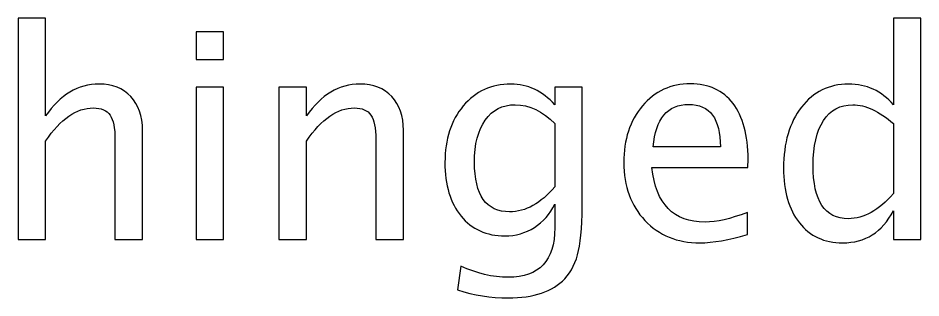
# Model space of a CAD drawing. Header units: centimetres. Extents: x -201 to 63, y -83 to 73.
# Drawn here: x 11.18 to 27.84, y 67.59 to 72.75 of the extents above; entities that cross this region are included whole.
import ezdxf

# ---------------------------------------------------------------- set-up
doc = ezdxf.new("R2010")
doc.units = ezdxf.units.CM
doc.header["$MEASUREMENT"] = 0
doc.layers.add('Layer 1', color=7, linetype='Continuous')

msp = doc.modelspace()

# ---------------------------------------------------------------- linework, layer by layer
at = {"layer": 'Layer 1'}
for points, knots in [([(11.18045, 68.67044), (11.18045, 68.67044), (11.18045, 72.75032), (11.18045, 72.75032), (11.18045, 72.75032), (11.18045, 72.75032), (11.68845, 72.75032), (11.68845, 72.75032), (11.68845, 72.75032), (11.68845, 72.75032), (11.68845, 70.94498), (11.68845, 70.94498), (11.68845, 70.94498), (11.95744, 71.33744), (12.28729, 71.53323), (12.67711, 71.53323), (12.67711, 71.53323), (12.92229, 71.53323), (13.1172, 71.4565), (13.26096, 71.30216), (13.26096, 71.30216), (13.40472, 71.14871), (13.47704, 70.94145), (13.47704, 70.68216), (13.47704, 70.68216), (13.47704, 70.68216), (13.47704, 68.67044), (13.47704, 68.67044), (13.47704, 68.67044), (13.47704, 68.67044), (12.96903, 68.67044), (12.96903, 68.67044), (12.96903, 68.67044), (12.96903, 68.67044), (12.96903, 70.51635), (12.96903, 70.51635), (12.96903, 70.51635), (12.96903, 70.72449), (12.93817, 70.87266), (12.87731, 70.96085), (12.87731, 70.96085), (12.81558, 71.04993), (12.71415, 71.09402), (12.57216, 71.09402), (12.57216, 71.09402), (12.25995, 71.09402), (11.96538, 70.8903), (11.68845, 70.48284), (11.68845, 70.48284), (11.68845, 70.48284), (11.68845, 68.67044), (11.68845, 68.67044), (11.68845, 68.67044), (11.68845, 68.67044), (11.18045, 68.67044), (11.18045, 68.67044)], [0, 0, 0, 0, 0.06666667, 0.06666667, 0.06666667, 0.06666667, 0.13333333, 0.13333333, 0.13333333, 0.13333333, 0.2, 0.2, 0.2, 0.2, 0.26666667, 0.26666667, 0.26666667, 0.26666667, 0.33333333, 0.33333333, 0.33333333, 0.33333333, 0.4, 0.4, 0.4, 0.4, 0.46666667, 0.46666667, 0.46666667, 0.46666667, 0.53333333, 0.53333333, 0.53333333, 0.53333333, 0.6, 0.6, 0.6, 0.6, 0.66666667, 0.66666667, 0.66666667, 0.66666667, 0.73333333, 0.73333333, 0.73333333, 0.73333333, 0.8, 0.8, 0.8, 0.8, 0.86666667, 0.86666667, 0.86666667, 0.86666667, 1, 1, 1, 1]), ([(27.33062, 68.67044), (27.33062, 68.67044), (27.33062, 69.19696), (27.33062, 69.19696), (27.33062, 69.19696), (27.12336, 68.80361), (26.81115, 68.60694), (26.39399, 68.60694), (26.39399, 68.60694), (26.05533, 68.60694), (25.78898, 68.72953), (25.59495, 68.97559), (25.59495, 68.97559), (25.40092, 69.22166), (25.30391, 69.55768), (25.30391, 69.98366), (25.30391, 69.98366), (25.30391, 70.44932), (25.41415, 70.82415), (25.63376, 71.10814), (25.63376, 71.10814), (25.85424, 71.39124), (26.14352, 71.53323), (26.50247, 71.53323), (26.50247, 71.53323), (26.83497, 71.53323), (27.1119, 71.40623), (27.33062, 71.15135), (27.33062, 71.15135), (27.33062, 71.15135), (27.33062, 72.75032), (27.33062, 72.75032), (27.33062, 72.75032), (27.33062, 72.75032), (27.83862, 72.75032), (27.83862, 72.75032), (27.83862, 72.75032), (27.83862, 72.75032), (27.83862, 68.67044), (27.83862, 68.67044), (27.83862, 68.67044), (27.83862, 68.67044), (27.33062, 68.67044), (27.33062, 68.67044)], [0, 0, 0, 0, 0.08333333, 0.08333333, 0.08333333, 0.08333333, 0.16666667, 0.16666667, 0.16666667, 0.16666667, 0.25, 0.25, 0.25, 0.25, 0.33333333, 0.33333333, 0.33333333, 0.33333333, 0.41666667, 0.41666667, 0.41666667, 0.41666667, 0.5, 0.5, 0.5, 0.5, 0.58333333, 0.58333333, 0.58333333, 0.58333333, 0.66666667, 0.66666667, 0.66666667, 0.66666667, 0.75, 0.75, 0.75, 0.75, 0.83333333, 0.83333333, 0.83333333, 0.83333333, 1, 1, 1, 1]), ([(14.46481, 71.98832), (14.46481, 71.98832), (14.46481, 72.49632), (14.46481, 72.49632), (14.46481, 72.49632), (14.46481, 72.49632), (14.97281, 72.49632), (14.97281, 72.49632), (14.97281, 72.49632), (14.97281, 72.49632), (14.97281, 71.98832), (14.97281, 71.98832), (14.97281, 71.98832), (14.97281, 71.98832), (14.46481, 71.98832), (14.46481, 71.98832)], [0, 0, 0, 0, 0.2, 0.2, 0.2, 0.2, 0.4, 0.4, 0.4, 0.4, 0.6, 0.6, 0.6, 0.6, 1, 1, 1, 1]), ([(14.46481, 68.67044), (14.46481, 68.67044), (14.46481, 71.47503), (14.46481, 71.47503), (14.46481, 71.47503), (14.46481, 71.47503), (14.97281, 71.47503), (14.97281, 71.47503), (14.97281, 71.47503), (14.97281, 71.47503), (14.97281, 68.67044), (14.97281, 68.67044), (14.97281, 68.67044), (14.97281, 68.67044), (14.46481, 68.67044), (14.46481, 68.67044)], [0, 0, 0, 0, 0.2, 0.2, 0.2, 0.2, 0.4, 0.4, 0.4, 0.4, 0.6, 0.6, 0.6, 0.6, 1, 1, 1, 1]), ([(15.9941, 68.67044), (15.9941, 68.67044), (15.9941, 71.47503), (15.9941, 71.47503), (15.9941, 71.47503), (15.9941, 71.47503), (16.5021, 71.47503), (16.5021, 71.47503), (16.5021, 71.47503), (16.5021, 71.47503), (16.5021, 70.94498), (16.5021, 70.94498), (16.5021, 70.94498), (16.77109, 71.33744), (17.10094, 71.53323), (17.49076, 71.53323), (17.49076, 71.53323), (17.73594, 71.53323), (17.93085, 71.4565), (18.07461, 71.30216), (18.07461, 71.30216), (18.21837, 71.14871), (18.29069, 70.94145), (18.29069, 70.68216), (18.29069, 70.68216), (18.29069, 70.68216), (18.29069, 68.67044), (18.29069, 68.67044), (18.29069, 68.67044), (18.29069, 68.67044), (17.78268, 68.67044), (17.78268, 68.67044), (17.78268, 68.67044), (17.78268, 68.67044), (17.78268, 70.51635), (17.78268, 70.51635), (17.78268, 70.51635), (17.78268, 70.72449), (17.75182, 70.87266), (17.69096, 70.96085), (17.69096, 70.96085), (17.62923, 71.04993), (17.5278, 71.09402), (17.38581, 71.09402), (17.38581, 71.09402), (17.0736, 71.09402), (16.77903, 70.8903), (16.5021, 70.48284), (16.5021, 70.48284), (16.5021, 70.48284), (16.5021, 68.67044), (16.5021, 68.67044), (16.5021, 68.67044), (16.5021, 68.67044), (15.9941, 68.67044), (15.9941, 68.67044)], [0, 0, 0, 0, 0.06666667, 0.06666667, 0.06666667, 0.06666667, 0.13333333, 0.13333333, 0.13333333, 0.13333333, 0.2, 0.2, 0.2, 0.2, 0.26666667, 0.26666667, 0.26666667, 0.26666667, 0.33333333, 0.33333333, 0.33333333, 0.33333333, 0.4, 0.4, 0.4, 0.4, 0.46666667, 0.46666667, 0.46666667, 0.46666667, 0.53333333, 0.53333333, 0.53333333, 0.53333333, 0.6, 0.6, 0.6, 0.6, 0.66666667, 0.66666667, 0.66666667, 0.66666667, 0.73333333, 0.73333333, 0.73333333, 0.73333333, 0.8, 0.8, 0.8, 0.8, 0.86666667, 0.86666667, 0.86666667, 0.86666667, 1, 1, 1, 1]), ([(19.28904, 67.73911), (19.28904, 67.73911), (19.34902, 68.17831), (19.34902, 68.17831), (19.34902, 68.17831), (19.64359, 68.04073), (19.93551, 67.97194), (20.22391, 67.97194), (20.22391, 67.97194), (20.79629, 67.97194), (21.08292, 68.27533), (21.08292, 68.88122), (21.08292, 68.88122), (21.08292, 68.88122), (21.08292, 69.3222), (21.08292, 69.3222), (21.08292, 69.3222), (20.99473, 69.13611), (20.86949, 68.99235), (20.70633, 68.88916), (20.70633, 68.88916), (20.54317, 68.78597), (20.36149, 68.73394), (20.16129, 68.73394), (20.16129, 68.73394), (19.82174, 68.73394), (19.55275, 68.85565), (19.35431, 69.09907), (19.35431, 69.09907), (19.15587, 69.34248), (19.05621, 69.67233), (19.05621, 70.08861), (19.05621, 70.08861), (19.05621, 70.51459), (19.1691, 70.86207), (19.39488, 71.13107), (19.39488, 71.13107), (19.62154, 71.39918), (19.91346, 71.53323), (20.27241, 71.53323), (20.27241, 71.53323), (20.58638, 71.53323), (20.85714, 71.40623), (21.08292, 71.15135), (21.08292, 71.15135), (21.08292, 71.15135), (21.08292, 71.47503), (21.08292, 71.47503), (21.08292, 71.47503), (21.08292, 71.47503), (21.59092, 71.47503), (21.59092, 71.47503), (21.59092, 71.47503), (21.59092, 71.47503), (21.59092, 69.43597), (21.59092, 69.43597), (21.59092, 69.43597), (21.59092, 68.99764), (21.56799, 68.67309), (21.52213, 68.4623), (21.52213, 68.4623), (21.47715, 68.25152), (21.39072, 68.07865), (21.26548, 67.9446), (21.26548, 67.9446), (21.04323, 67.70912), (20.69575, 67.59094), (20.22391, 67.59094), (20.22391, 67.59094), (19.90023, 67.59094), (19.5889, 67.64033), (19.28904, 67.73911)], [0, 0, 0, 0, 0.05263158, 0.05263158, 0.05263158, 0.05263158, 0.10526316, 0.10526316, 0.10526316, 0.10526316, 0.15789474, 0.15789474, 0.15789474, 0.15789474, 0.21052632, 0.21052632, 0.21052632, 0.21052632, 0.26315789, 0.26315789, 0.26315789, 0.26315789, 0.31578947, 0.31578947, 0.31578947, 0.31578947, 0.36842105, 0.36842105, 0.36842105, 0.36842105, 0.42105263, 0.42105263, 0.42105263, 0.42105263, 0.47368421, 0.47368421, 0.47368421, 0.47368421, 0.52631579, 0.52631579, 0.52631579, 0.52631579, 0.57894737, 0.57894737, 0.57894737, 0.57894737, 0.63157895, 0.63157895, 0.63157895, 0.63157895, 0.68421053, 0.68421053, 0.68421053, 0.68421053, 0.73684211, 0.73684211, 0.73684211, 0.73684211, 0.78947368, 0.78947368, 0.78947368, 0.78947368, 0.84210526, 0.84210526, 0.84210526, 0.84210526, 0.89473684, 0.89473684, 0.89473684, 0.89473684, 1, 1, 1, 1]), ([(24.63628, 68.7604), (24.29497, 68.65809), (24.00304, 68.60694), (23.75963, 68.60694), (23.75963, 68.60694), (23.34423, 68.60694), (23.00645, 68.74452), (22.74627, 69.01881), (22.74627, 69.01881), (22.4861, 69.29309), (22.35557, 69.64852), (22.35557, 70.08596), (22.35557, 70.08596), (22.35557, 70.51018), (22.47022, 70.85855), (22.70041, 71.13107), (22.70041, 71.13107), (22.9306, 71.40271), (23.22517, 71.53853), (23.58412, 71.53853), (23.58412, 71.53853), (23.92367, 71.53853), (24.18649, 71.4177), (24.3717, 71.17605), (24.3717, 71.17605), (24.5569, 70.93439), (24.64951, 70.5922), (24.64951, 70.14858), (24.64951, 70.14858), (24.64951, 70.14858), (24.64686, 69.99336), (24.64686, 69.99336), (24.64686, 69.99336), (24.64686, 69.99336), (22.87415, 69.99336), (22.87415, 69.99336), (22.87415, 69.99336), (22.94824, 69.32308), (23.27544, 68.98794), (23.85488, 68.98794), (23.85488, 68.98794), (24.06743, 68.98794), (24.3276, 69.04791), (24.63628, 69.16786), (24.63628, 69.16786), (24.63628, 69.16786), (24.63628, 68.7604), (24.63628, 68.7604)], [0, 0, 0, 0, 0.07692308, 0.07692308, 0.07692308, 0.07692308, 0.15384615, 0.15384615, 0.15384615, 0.15384615, 0.23076923, 0.23076923, 0.23076923, 0.23076923, 0.30769231, 0.30769231, 0.30769231, 0.30769231, 0.38461538, 0.38461538, 0.38461538, 0.38461538, 0.46153846, 0.46153846, 0.46153846, 0.46153846, 0.53846154, 0.53846154, 0.53846154, 0.53846154, 0.61538462, 0.61538462, 0.61538462, 0.61538462, 0.69230769, 0.69230769, 0.69230769, 0.69230769, 0.76923077, 0.76923077, 0.76923077, 0.76923077, 0.84615385, 0.84615385, 0.84615385, 0.84615385, 1, 1, 1, 1]), ([(21.08292, 69.64058), (21.08292, 69.64058), (21.08292, 70.80386), (21.08292, 70.80386), (21.08292, 70.80386), (20.85891, 71.03582), (20.61461, 71.15223), (20.35091, 71.15223), (20.35091, 71.15223), (20.11631, 71.15223), (19.93286, 71.05875), (19.80057, 70.87089), (19.80057, 70.87089), (19.6674, 70.68392), (19.60125, 70.42375), (19.60125, 70.09214), (19.60125, 70.09214), (19.60125, 69.48271), (19.81733, 69.17844), (20.25036, 69.17844), (20.25036, 69.17844), (20.54493, 69.17844), (20.82275, 69.33278), (21.08292, 69.64058)], [0, 0, 0, 0, 0.14285714, 0.14285714, 0.14285714, 0.14285714, 0.28571429, 0.28571429, 0.28571429, 0.28571429, 0.42857143, 0.42857143, 0.42857143, 0.42857143, 0.57142857, 0.57142857, 0.57142857, 0.57142857, 0.71428571, 0.71428571, 0.71428571, 0.71428571, 1, 1, 1, 1]), ([(22.90061, 70.37436), (22.90061, 70.37436), (24.13886, 70.37436), (24.13886, 70.37436), (24.13886, 70.37436), (24.13886, 70.89647), (23.94395, 71.15752), (23.55502, 71.15752), (23.55502, 71.15752), (23.16343, 71.15752), (22.94559, 70.89647), (22.90061, 70.37436)], [0, 0, 0, 0, 0.25, 0.25, 0.25, 0.25, 0.5, 0.5, 0.5, 0.5, 1, 1, 1, 1]), ([(27.33062, 70.80386), (27.06692, 71.03582), (26.81733, 71.15223), (26.58097, 71.15223), (26.58097, 71.15223), (26.34813, 71.15223), (26.16822, 71.05522), (26.04033, 70.86031), (26.04033, 70.86031), (25.91245, 70.66628), (25.84895, 70.39111), (25.84895, 70.03481), (25.84895, 70.03481), (25.84895, 69.37952), (26.06591, 69.05144), (26.50071, 69.05144), (26.50071, 69.05144), (26.78293, 69.05144), (27.05986, 69.20578), (27.33062, 69.51358), (27.33062, 69.51358), (27.33062, 69.51358), (27.33062, 70.80386), (27.33062, 70.80386)], [0, 0, 0, 0, 0.14285714, 0.14285714, 0.14285714, 0.14285714, 0.28571429, 0.28571429, 0.28571429, 0.28571429, 0.42857143, 0.42857143, 0.42857143, 0.42857143, 0.57142857, 0.57142857, 0.57142857, 0.57142857, 0.71428571, 0.71428571, 0.71428571, 0.71428571, 1, 1, 1, 1])]:
    msp.add_open_spline(points, degree=3, knots=knots, dxfattribs=at)

doc.saveas('drawing.dxf')
